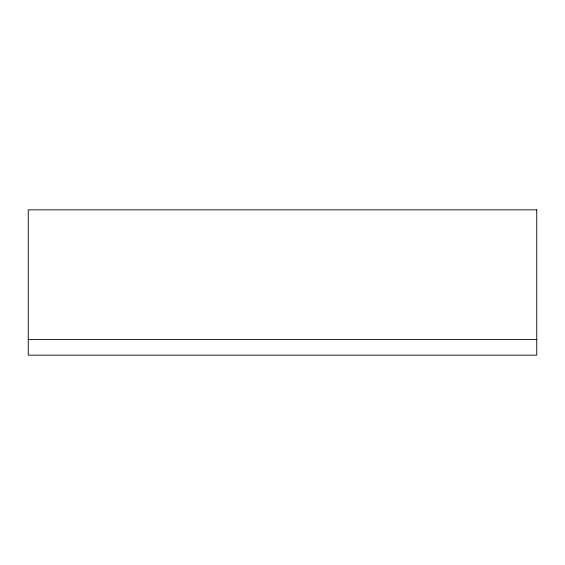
<?xml version="1.0" encoding="UTF-8"?>
<svg xmlns="http://www.w3.org/2000/svg" width="565" height="565" viewBox="0 0 565 565"><rect width="100%" height="100%" fill="white"/><g stroke="black" fill="none" stroke-linecap="round" stroke-linejoin="round"><path stroke-width="0.85" d="M28.25 339.579L536.75 339.579M536.75 209.855L28.25 209.855L28.25 355.145L536.75 355.145L536.75 209.855"/></g></svg>
